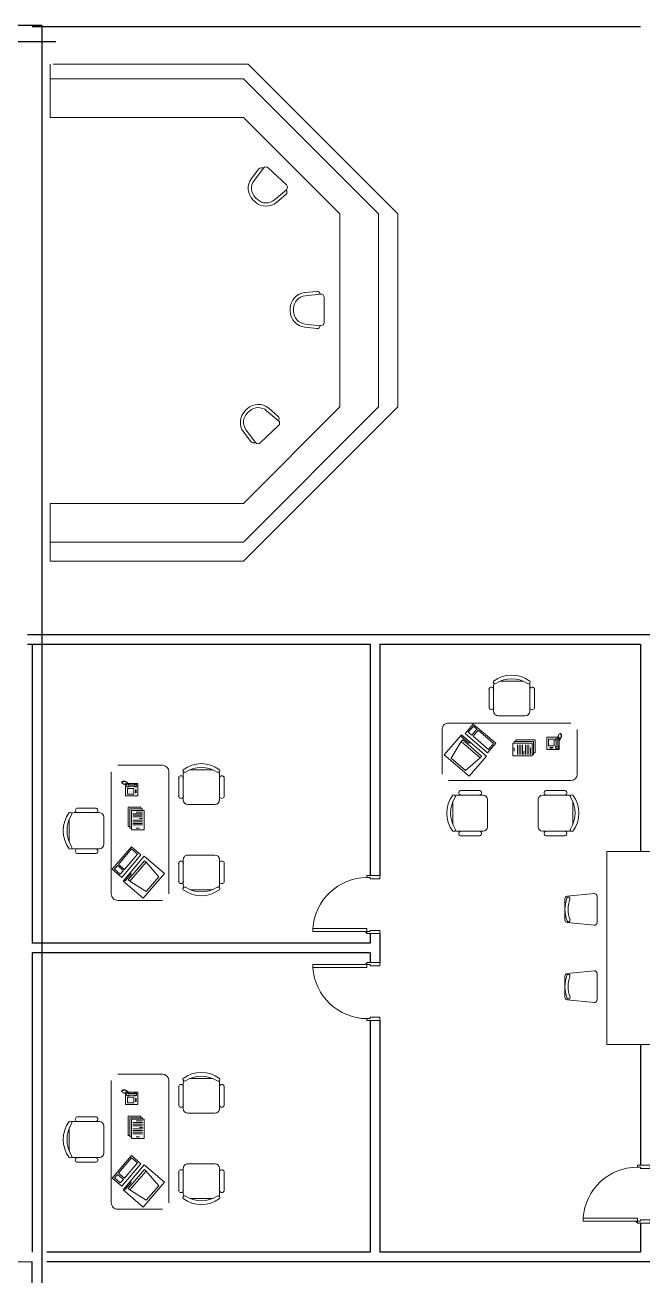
# Model space of a CAD drawing. Extents: x -15 to 256, y 0 to 403.
# Drawn here: x 94.16 to 103.76, y 357.9 to 377.35 of the extents above; entities that cross this region are included whole.
import ezdxf

# ---------------------------------------------------------------- set-up
doc = ezdxf.new("R2010")
doc.units = 0
doc.header["$LTSCALE"] = 0.15
doc.layers.get('0').update_dxf_attribs({"color": 252})
for name, color, linetype in [('0 public aadress', 252, 'Continuous'), ('0 sockets', 252, 'Continuous'), ('bound', 252, 'Continuous')]:
    doc.layers.add(name, color=color, linetype=linetype)
for name, color, linetype, lineweight in [('anal', 252, 'Continuous', 20), ('DOOR', 252, 'Continuous', 20), ('FUR', 252, 'Continuous', 9), ('sofa', 252, 'Continuous', 9), ('wall', 252, 'Continuous', 30)]:
    doc.layers.add(name, color=color, linetype=linetype, lineweight=lineweight)

# ---------------------------------------------------------------- blocks, each defined once
blk = doc.blocks.new('CHAIR7')
for p, q in [((0, 9), (0, -9)), ((20, 12), (3, 12)), ((5.12, 15.04), (17.88, 15.04)), ((23, -7.44), (23, 7.44)), ((3, -12), (20, -12)), ((5.12, -15), (17.88, -15))]:
    blk.add_line(p, q)
for centre, radius, start, end in [((3, 9), 3, 90, 180), ((5.56, 13.54), 1.56, 73.7398, 286.2602), ((17.44, 13.54), 1.56, 253.7398, 106.2602), ((20, 9), 3, 62.41556, 90), ((22.34, 11.12), 1.1, 53.30994, 212.02741), ((4.82, 0), 19.64, 327.57575, 32.42425), ((7, 0), 20, 323.1301, 36.8699), ((3, -9), 3, 180, 270), ((5.56, -13.5), 1.56, 73.7398, 286.2602), ((17.44, -13.5), 1.56, 253.7398, 106.2602), ((20, -9), 3, 270, 297.58444), ((22.34, -11.12), 1.1, 147.97259, 306.69006)]:
    blk.add_arc(centre, radius, start, end)
blk = doc.blocks.new('RECTANG')
for p, q in [((1, 1), (0, 1)), ((0, 1), (0, 0)), ((1, 0), (1, 1)), ((0, 0), (1, 0))]:
    blk.add_line(p, q)
blk = doc.blocks.new('FNPHONE')
for p, q in [((-9.1, 0.22), (-9.7, 0.02)), ((-8.9, 0.62), (-9.5, 0.42)), ((-8.7, 1.02), (-9.3, 0.82)), ((-8.5, 1.42), (-9.1, 1.22)), ((-8.3, 1.82), (-8.9, 1.62)), ((-7.14, 0.56), (-7.5, -0.58)), ((-7.29, 6.54), (-7.29, 1.54)), ((-6.29, 6.54), (-6.29, 1.54)), ((-3.87, 4.85), (-3.87, 4.85)), ((-3.87, 3.91), (-3.87, 3.91)), ((-3.87, 2.97), (-3.87, 2.97)), ((-3.87, 2.03), (-3.87, 2.03)), ((-2.94, 4.85), (-2.94, 4.85)), ((-2.94, 3.91), (-2.94, 3.91)), ((-2.94, 2.97), (-2.94, 2.97)), ((-2.94, 2.03), (-2.94, 2.03)), ((-2, 4.85), (-2, 4.85)), ((-2, 3.91), (-2, 3.91)), ((-2, 2.97), (-2, 2.97)), ((-2, 2.03), (-2, 2.03)), ((-9.3, -0.18), (-9.9, -0.38)), ((-9.3, -0.58), (-9.9, -0.78)), ((-9.3, -0.98), (-9.9, -1.18)), ((-9.3, -1.38), (-9.9, -1.58)), ((-9.1, -1.78), (-9.7, -1.98)), ((-8.9, -2.18), (-9.5, -2.38)), ((-8.43, -2.46), (-9.03, -2.66)), ((-7.9, -1.98), (-8.5, -2.18)), ((-7.7, -1.58), (-8.3, -1.78)), ((-7.5, -1.18), (-8.1, -1.38)), ((-7.3, -0.78), (-7.9, -0.98))]:
    blk.add_line(p, q)
for centre, start, end in [((-6.79, 6.54), 298.49146, 241.50854), ((-6.79, 1.54), 118.49146, 61.50854)]:
    blk.add_arc(centre, 1.05, start, end)
for p, xscale, yscale, zscale in [((-8.21, 0), 8.20528234483245, 8.104073169521023, 8.20528234483245), ((-4.81, 1.25), 3.75, 4.375, 3.75), ((-4.03, 6.72), 2.03125, 0.46875, 2.03125)]:
    blk.add_blockref('RECTANG', p, dxfattribs=dict(xscale=xscale, yscale=yscale, zscale=zscale))
blk = doc.blocks.new('IBMAT', base_point=(61, 306))
for p, q in [((75, 307), (75, 306)), ((81, 307), (75, 307)), ((81, 306), (81, 307))]:
    blk.add_line(p, q)
at = {"xscale": 21, "yscale": 17, "zscale": 21}
blk.add_blockref('RECTANG', (61, 306), dxfattribs=at)
blk = doc.blocks.new('KEYBOARD', base_point=(60, 294))
for p, xscale, yscale, zscale in [((60, 294), 19, 8, 19), ((61, 295), 13, 5, 13), ((75, 295), 3, 5, 3)]:
    blk.add_blockref('RECTANG', p, dxfattribs=dict(xscale=xscale, yscale=yscale, zscale=zscale))
blk = doc.blocks.new('FNCOMP')
for p, q in [((-6.64, 16.23), (-8.5, 3.5)), ((6.08, 16.23), (-6.64, 16.23)), ((8, 3.5), (6.08, 16.23)), ((-8.5, 3.5), (-8.5, 2.04)), ((8, 3.5), (-8.5, 3.5)), ((-8.5, 2.04), (8, 2.04)), ((8, 2.04), (8, 3.5))]:
    blk.add_line(p, q)
at = {"xscale": 1.033846153846154, "yscale": 1.033846153846154, "zscale": 1.033846153846154}
for name, p in [('IBMAT', (-10.86, 0)), ('KEYBOARD', (-10.05, -10.5))]:
    blk.add_blockref(name, p, dxfattribs=at)
blk = doc.blocks.new('Ch01')
at = {"layer": 'FUR'}
for p, q in [((-0.499, -0.205), (-0.499, 0.207)), ((-0.455, 0.247), (-0.035, 0.205)), ((0.001, 0.165), (0.001, -0.163)), ((-0.455, -0.244), (-0.035, -0.202))]:
    blk.add_line(p, q, dxfattribs=at)
for centre, radius, start, end in [((-0.459, 0.207), 0.04, 84.2894, 180), ((-0.039, 0.165), 0.04, 0, 84.2894), ((-0.055, 0.168), 0.025, 20.5276, 200.5276), ((-0.499, 0.001), 0.449, 339.1935, 20.5276), ((-0.499, 0.001), 0.499, 339.1935, 20.5276), ((-0.056, -0.167), 0.025, 159.1935, 339.1935), ((-0.039, -0.163), 0.04, 275.7106, 0), ((-0.459, -0.205), 0.04, 180, 275.7106)]:
    blk.add_arc(centre, radius, start, end, dxfattribs=at)
blk = doc.blocks.new('D90')
at = {"layer": 'DOOR'}
for points in [[(0.03, 0.2), (0.03, 1.04), (0.078, 1.04), (0.078, 0.2)], [(0.03, 0.2), (0, 0.2), (0, 0), (0.05, 0), (0.05, 0.15), (0.03, 0.15)], [(0.87, 0.2), (0.9, 0.2), (0.9, 0), (0.85, 0), (0.85, 0.15), (0.87, 0.15)]]:
    blk.add_lwpolyline(points, close=True, dxfattribs=at)
blk.add_circle((0.02, 0.21), 0.01, dxfattribs=at)
blk.add_arc((0.025, 0.197), 0.845, 0.2218, 86.3889, dxfattribs=at)
blk = doc.blocks.new('ARCH')
at = {"layer": 'anal'}
for p, q in [((94.554, 375.912), (94.554, 376.737)), ((94.6, 376.737), (97.629, 376.737)), ((99.954, 374.412), (97.629, 376.737)), ((97.554, 376.512), (94.554, 376.512)), ((97.554, 376.512), (99.654, 374.412)), ((97.554, 375.912), (94.554, 375.912)), ((99.054, 374.412), (97.554, 375.912)), ((99.054, 371.412), (99.054, 374.412)), ((99.654, 371.412), (99.654, 374.412)), ((99.954, 371.412), (99.954, 374.412)), ((99.954, 371.412), (97.554, 369.012)), ((99.654, 371.412), (97.554, 369.312)), ((97.554, 369.912), (99.054, 371.412)), ((97.554, 369.912), (94.554, 369.912)), ((94.554, 369.012), (94.554, 369.912)), ((97.554, 369.312), (94.554, 369.312)), ((97.554, 369.012), (94.554, 369.012))]:
    blk.add_line(p, q, dxfattribs=at)
at = {"layer": 'bound', "color": 2}
blk.add_lwpolyline([(91.902, 377.348), (94.426, 377.348), (94.426, 312.722), (-14.994, 312.722), (-14.994, 377.09), (94.639, 377.09)], dxfattribs=at)
at = {"layer": 'FUR'}
for p, q in [((97.794, 375.11), (97.681, 374.96)), ((97.867, 375.124), (97.721, 374.93)), ((98.226, 374.862), (97.941, 375.13)), ((98.225, 374.788), (98.04, 374.63)), ((98.215, 374.714), (98.072, 374.592)), ((97.709, 374.628), (97.738, 374.6)), ((97.743, 374.664), (97.773, 374.636)), ((98.694, 373.208), (98.507, 373.188)), ((98.755, 373.165), (98.513, 373.139)), ((98.809, 372.724), (98.809, 373.115)), ((98.284, 372.94), (98.284, 372.899)), ((98.334, 372.94), (98.334, 372.899)), ((98.694, 372.63), (98.507, 372.65)), ((98.755, 372.674), (98.513, 372.7)), ((98.091, 371.269), (97.949, 371.391)), ((97.585, 371.355), (97.615, 371.383)), ((97.619, 371.319), (97.649, 371.347)), ((98.101, 371.195), (97.916, 371.353)), ((97.67, 370.873), (97.557, 371.023)), ((97.744, 370.859), (97.597, 371.053)), ((98.102, 371.121), (97.817, 370.853))]:
    blk.add_line(p, q, dxfattribs=at)
for centre, radius, start, end in [((97.834, 375.08), 0.05, 46.7453, 142.8883), ((97.907, 375.093), 0.05, 46.7453, 141.715), ((97.88, 374.81), 0.25, 142.8883, 226.7453), ((97.88, 374.81), 0.2, 142.8883, 226.7453), ((98.182, 374.752), 0.05, 310.6023, 46.7453), ((98.191, 374.826), 0.05, 311.7756, 46.7453), ((97.91, 374.782), 0.25, 226.7453, 310.6023), ((97.91, 374.782), 0.2, 226.7453, 310.6023), ((98.534, 372.94), 0.25, 96.143, 180), ((98.534, 372.94), 0.2, 96.143, 180), ((98.699, 373.159), 0.05, 0, 96.143), ((98.759, 373.115), 0.05, 0, 94.9697), ((98.534, 372.899), 0.25, 180, 263.857), ((98.534, 372.899), 0.2, 180, 263.857), ((98.699, 372.68), 0.05, 263.857, 0), ((98.759, 372.724), 0.05, 265.0303, 0), ((97.786, 371.201), 0.25, 49.3977, 133.2547), ((97.786, 371.201), 0.2, 49.3977, 133.2547), ((97.757, 371.173), 0.25, 133.2547, 217.1117), ((97.757, 371.173), 0.2, 133.2547, 217.1117), ((98.059, 371.231), 0.05, 313.2547, 49.3977), ((98.068, 371.157), 0.05, 313.2547, 48.2244), ((97.71, 370.903), 0.05, 217.1117, 313.2547), ((97.783, 370.89), 0.05, 218.285, 313.2547)]:
    blk.add_arc(centre, radius, start, end, dxfattribs=at)
at = {"layer": 'sofa'}
for p, q in [((102.741, 365.703), (102.741, 366.398)), ((96.297, 365.841), (95.602, 365.841)), ((96.397, 363.841), (96.397, 365.741)), ((100.741, 365.603), (102.641, 365.603)), ((103.2, 364.5), (103.2, 361.5)), ((103.2, 364.5), (103.875, 364.5)), ((103.875, 361.5), (103.2, 361.5)), ((96.297, 361.041), (95.602, 361.041)), ((96.397, 359.041), (96.397, 360.941))]:
    blk.add_line(p, q, dxfattribs=at)
for points in [[(102.641, 366.498), (100.741, 366.498, 0.414214), (100.641, 366.398), (100.641, 365.703)], [(95.502, 365.741), (95.502, 363.841, 0.414214), (95.602, 363.741), (96.297, 363.741)], [(95.502, 360.941), (95.502, 359.041, 0.414214), (95.602, 358.941), (96.297, 358.941)]]:
    blk.add_lwpolyline(points, format="xyb", dxfattribs=at)
for points in [[(101.739, 365.986), (102.039, 365.986), (102.039, 366.186), (101.739, 366.186), (101.739, 365.986)], [(102.039, 366.011), (102.064, 366.011), (102.064, 366.211), (101.764, 366.211), (101.764, 366.186)], [(102.064, 366.036), (102.089, 366.036), (102.089, 366.236), (101.789, 366.236), (101.789, 366.211)], [(101.814, 366.011), (101.814, 366.161)], [(101.839, 366.011), (101.839, 366.161)], [(101.864, 366.011), (101.864, 366.161)], [(101.889, 366.011), (101.889, 366.161)], [(101.939, 366.011), (101.939, 366.161)], [(101.964, 366.011), (101.964, 366.161)], [(101.989, 366.011), (101.989, 366.161)], [(101.764, 366.061), (101.764, 366.111)], [(101.914, 366.011), (101.914, 366.061)], [(102.014, 366.011), (102.014, 366.111)], [(95.964, 365.164), (95.964, 365.189), (95.764, 365.189), (95.764, 364.889), (95.789, 364.889)], [(95.989, 365.139), (95.989, 365.164), (95.789, 365.164), (95.789, 364.864), (95.814, 364.864)], [(96.014, 364.839), (96.014, 365.139), (95.814, 365.139), (95.814, 364.839), (96.014, 364.839)], [(95.989, 365.089), (95.839, 365.089)], [(95.989, 365.064), (95.839, 365.064)], [(95.989, 365.039), (95.839, 365.039)], [(95.989, 364.989), (95.839, 364.989)], [(95.989, 365.114), (95.889, 365.114)], [(95.989, 365.014), (95.939, 365.014)], [(95.989, 364.964), (95.839, 364.964)], [(95.989, 364.939), (95.839, 364.939)], [(95.989, 364.914), (95.839, 364.914)], [(95.939, 364.864), (95.889, 364.864)], [(95.964, 360.364), (95.964, 360.389), (95.764, 360.389), (95.764, 360.089), (95.789, 360.089)], [(95.989, 360.339), (95.989, 360.364), (95.789, 360.364), (95.789, 360.064), (95.814, 360.064)], [(96.014, 360.039), (96.014, 360.339), (95.814, 360.339), (95.814, 360.039), (96.014, 360.039)], [(95.989, 360.314), (95.889, 360.314)], [(95.989, 360.289), (95.839, 360.289)], [(95.989, 360.264), (95.839, 360.264)], [(95.989, 360.239), (95.839, 360.239)], [(95.989, 360.189), (95.839, 360.189)], [(95.989, 360.164), (95.839, 360.164)], [(95.989, 360.139), (95.839, 360.139)], [(95.989, 360.114), (95.839, 360.114)], [(95.989, 360.214), (95.939, 360.214)], [(95.939, 360.064), (95.889, 360.064)]]:
    blk.add_lwpolyline(points, dxfattribs=at)
for centre, start, end in [((96.297, 365.741), 0, 90), ((102.641, 365.703), 270, 0), ((96.297, 360.941), 0, 90)]:
    blk.add_arc(centre, 0.1, start, end, dxfattribs=at)
at = {"layer": 'wall'}
for p, q in [((94.275, 377.325), (103.725, 377.325)), ((94.2, 367.875), (103.875, 367.875)), ((94.2, 367.725), (99.525, 367.725)), ((94.275, 367.725), (94.275, 363.075)), ((99.525, 367.725), (99.525, 364.126)), ((99.675, 367.725), (99.675, 364.126)), ((99.675, 367.725), (103.725, 367.725)), ((103.725, 367.725), (103.725, 364.5)), ((99.525, 363.226), (99.525, 363.075)), ((99.675, 363.226), (99.675, 362.774)), ((99.525, 363.075), (94.275, 363.075)), ((94.275, 362.925), (94.275, 358.275)), ((99.525, 362.925), (94.275, 362.925)), ((99.525, 362.925), (99.525, 362.774)), ((99.525, 361.874), (99.525, 358.275)), ((99.675, 361.874), (99.675, 358.275)), ((103.725, 361.5), (103.725, 359.626)), ((103.725, 358.726), (103.725, 358.275)), ((99.525, 358.275), (94.5, 358.275)), ((103.725, 358.275), (99.675, 358.275)), ((103.875, 358.125), (94.5, 358.125))]:
    blk.add_line(p, q, dxfattribs=at)
at = {"layer": 'DOOR', "rotation": 90}
for p in [(99.675, 363.226), (103.875, 358.726)]:
    blk.add_blockref('D90', p, dxfattribs=at)
at = {"layer": 'DOOR', "xscale": -1, "rotation": 90}
blk.add_blockref('D90', (99.675, 362.774), dxfattribs=at)
at = {"layer": 'sofa'}
for name, p, xscale, yscale, zscale, rotation in [('CHAIR7', (101.724, 366.612), 0.0234375, 0.0234375, 0.0234375, 89.99999999999999), ('FNCOMP', (101.136, 366.15), 0.02343749999997079, 0.02343749999997079, 0.02343749999997079, 139.3987053547845), ('FNPHONE', (102.268, 366.277), 0.0234375, 0.0234375, 0.0234375, 180), ('CHAIR7', (96.902, 365.234), -0.0234375, 0.0234375, 0.0234375, 270), ('FNPHONE', (95.723, 365.368), 0.0234375, 0.0234375, 0.0234375, 270), ('CHAIR7', (101.347, 365.098), 0.0234375, 0.0234375, 0.0234375, 180), ('CHAIR7', (102.134, 365.098), -0.0234375, 0.0234375, 0.0234375, 180), ('CHAIR7', (95.388, 364.824), 0.0234375, 0.0234375, 0.0234375, 180), ('FNCOMP', (95.85, 364.236), 0.02343749999997079, 0.02343749999997079, 0.02343749999997079, 229.3987053547845), ('CHAIR7', (96.902, 364.447), 0.0234375, 0.0234375, 0.0234375, 270), ('CHAIR7', (96.902, 360.434), -0.0234375, 0.0234375, 0.0234375, 270), ('FNPHONE', (95.723, 360.568), 0.0234375, 0.0234375, 0.0234375, 270), ('CHAIR7', (95.388, 360.024), 0.0234375, 0.0234375, 0.0234375, 180), ('FNCOMP', (95.85, 359.436), 0.02343749999997079, 0.02343749999997079, 0.02343749999997079, 229.3987053547845), ('CHAIR7', (96.902, 359.647), 0.0234375, 0.0234375, 0.0234375, 270)]:
    blk.add_blockref(name, p, dxfattribs=dict(at, xscale=xscale, yscale=yscale, zscale=zscale, rotation=rotation))
at = {"layer": 'wall', "xscale": -1}
for p in [(102.55, 363.6), (102.55, 362.4)]:
    blk.add_blockref('Ch01', p, dxfattribs=at)

msp = doc.modelspace()

# ---------------------------------------------------------------- linework, layer by layer
at = {"layer": '0 public aadress', "color": 3}
msp.add_lwpolyline([(43.759, 329.5), (46.125, 331.866), (46.125, 346.275), (87.369, 346.275), (89.319, 346.275), (94.2, 351.141), (94.275, 354.569), (88.231, 348.525), (46.125, 348.525), (46.125, 355.875), (94.275, 355.875), (94.275, 358.125), (46.125, 357.905), (46.125, 367.875), (65.325, 367.875), (65.325, 375.075), (74.925, 375.075), (74.925, 377.09)], dxfattribs=at)

# ---------------------------------------------------------------- block references
at = {"layer": '0 sockets', "color": 3}
msp.add_blockref('ARCH', (0, 0), dxfattribs=at)

doc.saveas('drawing.dxf')
